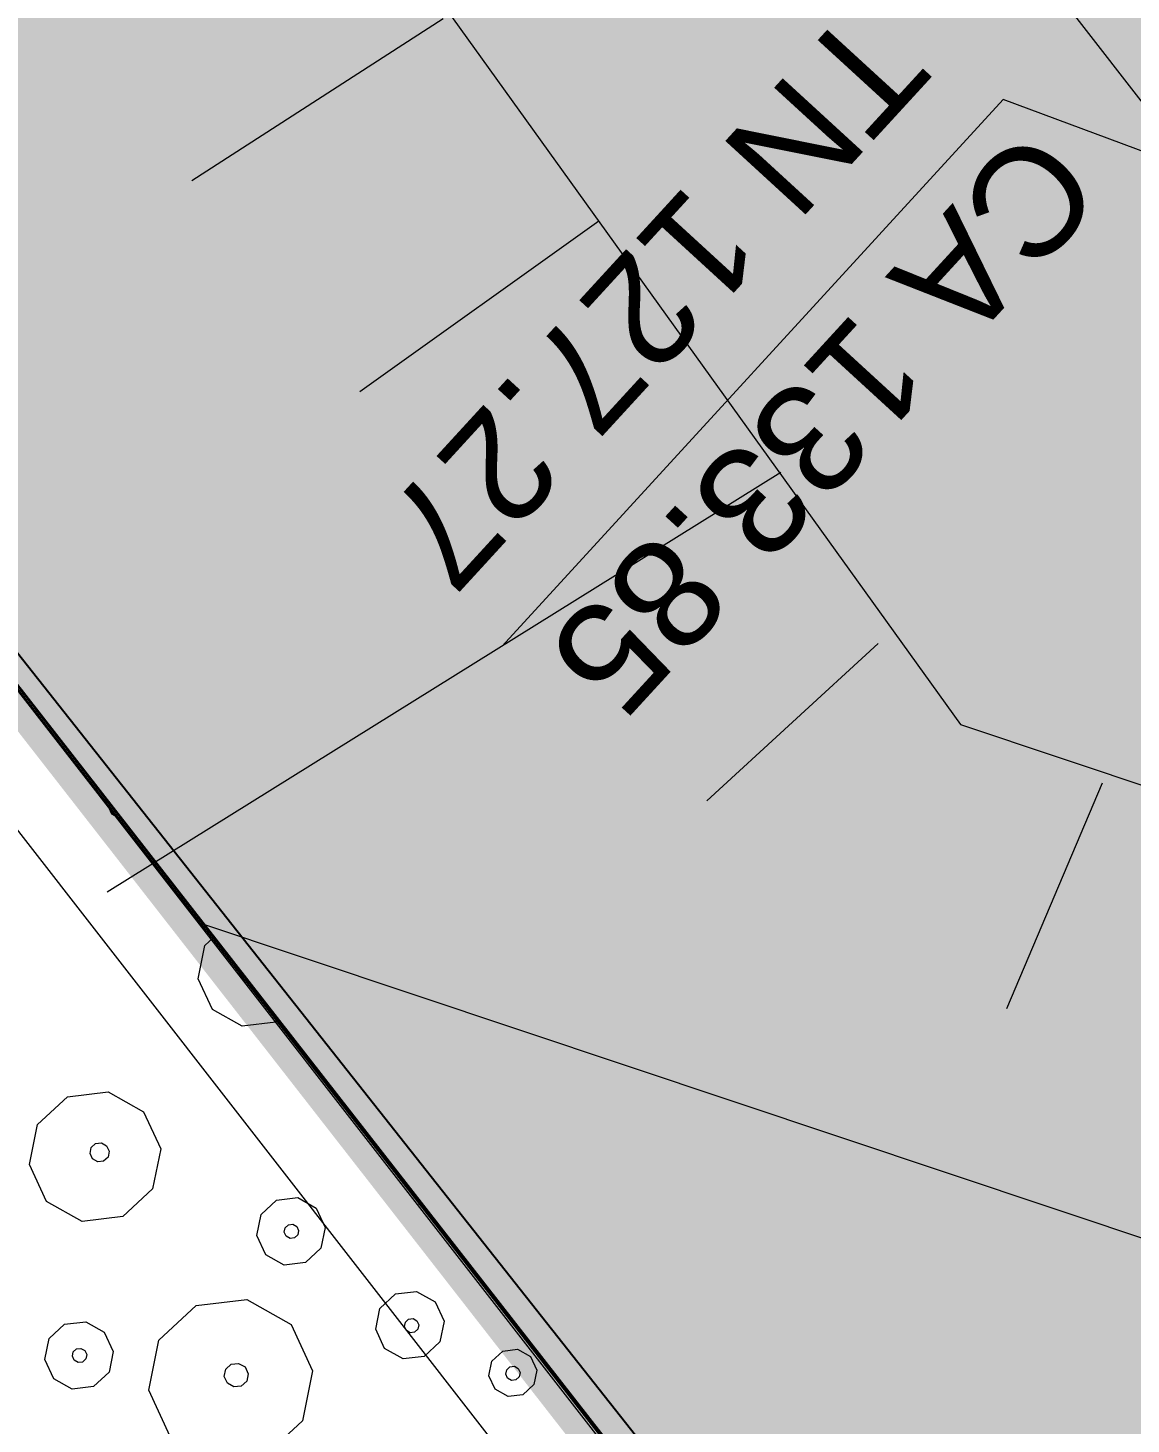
# Model space of a CAD drawing. Header units: metres. Extents: x -2858 to 512, y -1995 to 1252.
# Drawn here: x -538.44 to -535.872, y 381.156 to 384.406 of the extents above; entities that cross this region are included whole.
import ezdxf
from ezdxf.enums import TextEntityAlignment as Align
from ezdxf.lldxf.tags import DXFTag

# ---------------------------------------------------------------- set-up
doc = ezdxf.new("R2010")
doc.units = ezdxf.units.M
for name, color, linetype in [('Calque commun', 7, 'Continuous'), ('Calque11', 7, 'Continuous'), ('Calque17', 7, 'Continuous'), ('Textes', 7, 'Continuous')]:
    doc.layers.add(name, color=color, linetype=linetype)
doc.styles.add('Arial18', font='arial.ttf', dxfattribs={"height": 0.309252})
tags = doc.linetypes.add('DASHDOT2', pattern=[0.5, 0.25, -0.125, 0, -0.125]).pattern_tags.tags
tags[10:11] = [DXFTag(74, 4), DXFTag(75, 0), DXFTag(340, '0'), DXFTag(46, 1.0), DXFTag(50, 0.0), DXFTag(44, 0.0), DXFTag(45, 0.0)]
tags[8:9] = [DXFTag(74, 4), DXFTag(75, 0), DXFTag(340, '0'), DXFTag(46, 1.0), DXFTag(50, 0.0), DXFTag(44, 0.0), DXFTag(45, 0.0)]
tags[6:7] = [DXFTag(74, 4), DXFTag(75, 0), DXFTag(340, '0'), DXFTag(46, 1.0), DXFTag(50, 0.0), DXFTag(44, 0.0), DXFTag(45, 0.0)]
tags[4:5] = [DXFTag(74, 4), DXFTag(75, 0), DXFTag(340, '0'), DXFTag(46, 1.0), DXFTag(50, 0.0), DXFTag(44, 0.0), DXFTag(45, 0.0)]
tags = doc.linetypes.add('HIDDEN', pattern=[0.375, 0.25, -0.125]).pattern_tags.tags
tags[6:7] = [DXFTag(74, 4), DXFTag(75, 0), DXFTag(340, '0'), DXFTag(46, 1.0), DXFTag(50, 0.0), DXFTag(44, 0.0), DXFTag(45, 0.0)]
tags[4:5] = [DXFTag(74, 4), DXFTag(75, 0), DXFTag(340, '0'), DXFTag(46, 1.0), DXFTag(50, 0.0), DXFTag(44, 0.0), DXFTag(45, 0.0)]
tags = doc.linetypes.add('HIDDENX2', pattern=[0.75, 0.5, -0.25]).pattern_tags.tags
tags[6:7] = [DXFTag(74, 4), DXFTag(75, 0), DXFTag(340, '0'), DXFTag(46, 1.0), DXFTag(50, 0.0), DXFTag(44, 0.0), DXFTag(45, 0.0)]
tags[4:5] = [DXFTag(74, 4), DXFTag(75, 0), DXFTag(340, '0'), DXFTag(46, 1.0), DXFTag(50, 0.0), DXFTag(44, 0.0), DXFTag(45, 0.0)]

# ---------------------------------------------------------------- blocks, each defined once
blk = doc.blocks.new('geometrebondepartleger')
at = {"layer": 'Calque commun', "color": 3, "linetype": 'HIDDEN', "lineweight": 18}
blk.add_line((127.6994, 67.7265), (142.0277, 145.8978), dxfattribs=at)
at = {"layer": 'Calque commun', "color": 10, "linetype": 'DASHDOT2', "lineweight": 18, "flags": 128}
blk.add_lwpolyline([(45.2867, 98.0868), (42.9361, 93.8756), (22.4919, 69.3549), (46.896, 54.8213), (60.0219, 76.4824), (130.1549, 64.2531), (145.3143, 148.376), (109.3485, 154.881), (91.263, 130.1164), (87.3779, 124.8321), (86.3313, 123.2789), (83.8109, 118.8118), (74.9183, 102.5858), (72.6157, 98.3586), (63.0649, 85.9136), (45.1583, 97.9611)], close=True, dxfattribs=at)
at = {"layer": 'Calque11', "color": 7, "linetype": 'Continuous', "lineweight": 9}
blk.add_polyline3d([(125.0277, 35.9078, 79), (133.3383, 81.851, 79), (145.3136, 148.3761, 79)], dxfattribs=at)
at = {"layer": 'Calque17', "color": 1, "linetype": 'Continuous', "lineweight": 9}
for points in [[(125.174, 36.6886, 79), (126.5286, 44.1348, 79), (125.0378, 35.9435, 79), (126.4161, 43.4883, 79), (128.681, 56.0642, 79), (129.9759, 63.1341, 79), (132.1933, 75.6042, 79), (133.3383, 81.851, 79), (135.2222, 92.3412, 79), (136.4776, 99.3268, 79), (138.1727, 108.7115, 79), (140.4846, 121.4626, 79), (141.0933, 124.9318, 79)], [(125.3707, 36.6528, 79), (126.7254, 44.0992, 79), (125.2346, 35.9078, 79), (126.6129, 43.4526, 79), (128.8778, 56.0285, 79), (130.1727, 63.0986, 79), (132.3901, 75.5687, 79), (133.5351, 81.8153, 79), (135.4191, 92.3058, 79), (136.6745, 99.2914, 79), (138.3695, 108.676, 79), (140.6815, 121.4274, 79), (141.2903, 124.8972, 79)]]:
    blk.add_polyline3d(points, dxfattribs=at)
blk = doc.blocks.new('pattern')
at = {"layer": 'Calque commun', "color": 54, "linetype": 'Continuous', "lineweight": 9}
for p, q in [((68.7622, 101.8162), (68.792, 101.8338)), ((68.792, 101.8338), (68.8265, 101.8305)), ((68.8265, 101.8305), (68.8524, 101.8076)), ((68.7485, 101.7844), (68.7622, 101.8162)), ((68.792, 101.7912), (68.801, 101.7965)), ((68.801, 101.7965), (68.8113, 101.7955)), ((68.8524, 101.8076), (68.86, 101.7738)), ((68.756, 101.7506), (68.7485, 101.7844)), ((68.7879, 101.7817), (68.792, 101.7912)), ((68.7902, 101.7715), (68.7879, 101.7817)), ((68.7979, 101.7647), (68.7902, 101.7715)), ((68.8083, 101.7637), (68.7979, 101.7647)), ((68.8172, 101.7689), (68.8083, 101.7637)), ((68.8113, 101.7955), (68.8191, 101.7886)), ((68.8214, 101.7785), (68.8172, 101.7689)), ((68.8191, 101.7886), (68.8214, 101.7785)), ((68.86, 101.7738), (68.8462, 101.742)), ((68.7819, 101.7277), (68.756, 101.7506)), ((68.8462, 101.742), (68.8164, 101.7244)), ((68.8164, 101.7244), (68.7819, 101.7277)), ((68.8212, 101.5795), (68.8638, 101.6046)), ((68.8638, 101.6046), (68.913, 101.5999)), ((68.8016, 101.5341), (68.8212, 101.5795)), ((68.913, 101.5999), (68.9501, 101.5672)), ((68.8625, 101.5319), (68.8666, 101.5415)), ((68.8666, 101.5415), (68.8755, 101.5467)), ((68.8755, 101.5467), (68.8859, 101.5457)), ((68.8859, 101.5457), (68.8937, 101.5389)), ((68.8937, 101.5389), (68.8959, 101.5287)), ((68.9501, 101.5672), (68.9608, 101.5189)), ((68.8123, 101.4859), (68.8016, 101.5341)), ((68.8647, 101.5218), (68.8625, 101.5319)), ((68.8725, 101.5149), (68.8647, 101.5218)), ((68.8828, 101.5139), (68.8725, 101.5149)), ((68.8918, 101.5192), (68.8828, 101.5139)), ((68.8959, 101.5287), (68.8918, 101.5192)), ((68.9608, 101.5189), (68.9412, 101.4736)), ((68.8494, 101.4531), (68.8123, 101.4859)), ((68.9412, 101.4736), (68.8986, 101.4484)), ((69.1116, 101.4287), (69.2138, 101.489)), ((69.2138, 101.489), (69.3319, 101.4778)), ((68.8986, 101.4484), (68.8494, 101.4531)), ((69.0644, 101.3198), (69.1116, 101.4287)), ((68.6576, 101.3563), (68.6495, 101.3376)), ((68.6549, 101.368), (68.6576, 101.3563)), ((69.0902, 101.204), (69.0644, 101.3198)), ((69.2097, 101.3056), (69.2166, 101.3215)), ((69.2166, 101.3215), (69.2315, 101.3303)), ((69.2315, 101.3303), (69.2487, 101.3286)), ((69.2487, 101.3286), (69.2617, 101.3172)), ((69.2617, 101.3172), (69.2654, 101.3003)), ((69.2135, 101.2887), (69.2097, 101.3056)), ((69.2264, 101.2773), (69.2135, 101.2887)), ((69.2437, 101.2756), (69.2264, 101.2773)), ((69.2586, 101.2844), (69.2437, 101.2756)), ((69.2654, 101.3003), (69.2586, 101.2844)), ((69.4467, 101.2834), (69.3995, 101.1745)), ((68.8432, 101.2276), (68.8857, 101.2528)), ((68.8857, 101.2528), (68.935, 101.2481)), ((68.935, 101.2481), (68.972, 101.2154)), ((68.8235, 101.1823), (68.8432, 101.2276)), ((68.972, 101.2154), (68.9828, 101.1671)), ((68.8342, 101.134), (68.8235, 101.1823)), ((68.8857, 101.1772), (68.8898, 101.1867)), ((68.8898, 101.1867), (68.8988, 101.192)), ((68.8988, 101.192), (68.9091, 101.191)), ((68.9091, 101.191), (68.9169, 101.1841)), ((68.9169, 101.1841), (68.9191, 101.174)), ((69.1792, 101.1255), (69.0902, 101.204)), ((68.8879, 101.167), (68.8857, 101.1772)), ((68.8957, 101.1601), (68.8879, 101.167)), ((68.9061, 101.1592), (68.8957, 101.1601)), ((68.915, 101.1644), (68.9061, 101.1592)), ((68.9191, 101.174), (68.915, 101.1644)), ((68.9828, 101.1671), (68.9631, 101.1217)), ((69.3995, 101.1745), (69.2973, 101.1142)), ((68.8713, 101.1013), (68.8342, 101.134)), ((68.9631, 101.1217), (68.9205, 101.0966)), ((69.2973, 101.1142), (69.1792, 101.1255)), ((68.9205, 101.0966), (68.8713, 101.1013)), ((69.3678, 101.0073), (69.3875, 101.0527)), ((69.3875, 101.0527), (69.43, 101.0778)), ((69.43, 101.0778), (69.4793, 101.0731)), ((69.4793, 101.0731), (69.5163, 101.0404)), ((69.4341, 101.0117), (69.4431, 101.017)), ((69.4431, 101.017), (69.4534, 101.016)), ((69.4534, 101.016), (69.4612, 101.0091)), ((69.5163, 101.0404), (69.5271, 100.9921)), ((69.3785, 100.959), (69.3678, 101.0073)), ((69.43, 101.0022), (69.4341, 101.0117)), ((69.4323, 100.9921), (69.43, 101.0022)), ((69.44, 100.9852), (69.4323, 100.9921)), ((69.4504, 100.9842), (69.44, 100.9852)), ((69.4593, 100.9895), (69.4504, 100.9842)), ((69.4634, 100.999), (69.4593, 100.9895)), ((69.4612, 101.0091), (69.4634, 100.999)), ((69.5271, 100.9921), (69.5074, 100.9468)), ((69.4156, 100.9263), (69.3785, 100.959)), ((69.4648, 100.9216), (69.4156, 100.9263)), ((69.5074, 100.9468), (69.4648, 100.9216)), ((68.9625, 100.8207), (69.0443, 100.8689)), ((69.0443, 100.8689), (69.1388, 100.8599)), ((69.1388, 100.8599), (69.2099, 100.7971)), ((68.5569, 100.8244), (68.5638, 100.8238)), ((68.5638, 100.8238), (68.6231, 100.7714)), ((68.9248, 100.7336), (68.9625, 100.8207)), ((69.2099, 100.7971), (69.2306, 100.7045)), ((68.6231, 100.7714), (68.6403, 100.6942)), ((68.9454, 100.6409), (68.9248, 100.7336)), ((69.041, 100.7222), (69.0465, 100.7349)), ((69.0465, 100.7349), (69.0584, 100.742)), ((69.0584, 100.742), (69.0722, 100.7406)), ((69.0722, 100.7406), (69.0826, 100.7315)), ((69.0826, 100.7315), (69.0856, 100.718)), ((68.5416, 100.6973), (68.5347, 100.6814)), ((68.5372, 100.7148), (68.5378, 100.7142)), ((68.5378, 100.7142), (68.5416, 100.6973)), ((68.6403, 100.6942), (68.6088, 100.6216)), ((69.044, 100.7087), (69.041, 100.7222)), ((69.0544, 100.6995), (69.044, 100.7087)), ((69.0682, 100.6982), (69.0544, 100.6995)), ((69.0801, 100.7053), (69.0682, 100.6982)), ((69.0856, 100.718), (69.0801, 100.7053)), ((69.2306, 100.7045), (69.1928, 100.6174)), ((68.5347, 100.6814), (68.5307, 100.6791)), ((69.0166, 100.5781), (68.9454, 100.6409)), ((68.6088, 100.6216), (68.5407, 100.5814)), ((69.1928, 100.6174), (69.1111, 100.5691)), ((68.5407, 100.5814), (68.5136, 100.584)), ((69.1111, 100.5691), (69.0166, 100.5781)), ((68.4518, 100.2413), (68.4574, 100.2162)), ((68.4574, 100.2162), (68.4436, 100.1844)), ((68.4436, 100.1844), (68.4413, 100.183))]:
    blk.add_line(p, q, dxfattribs=at)
at = {"layer": 'Calque commun', "color": 7, "linetype": 'Continuous', "lineweight": 9}
mesh = blk.add_polyface(dxfattribs=at)
corners = [(70.8497, 113.5412), (53.8349, 19.1692), (74.7282, 106.3237), (76.0435, 113.5984), (74.769, 106.1763), (58.8077, 18.2701), (114.1703, 105.207), (114.1703, 98.5387)]
mesh.append_faces([[corners[k] for k in face] for face in [(3, 4, 6)]], dxfattribs={"vtx0": -1, "vtx1": -1, "color": 7})
mesh.append_faces([[corners[k] for k in face] for face in [(3, 2, 4)]], dxfattribs={"vtx0": -1, "vtx2": -1, "color": 7})
mesh.append_faces([[corners[k] for k in face] for face in [(5, 2, 1)]], dxfattribs={"vtx1": -1, "color": 7})
mesh.append_faces([[corners[k] for k in face] for face in [(0, 1, 2), (3, 0, 2)]], dxfattribs={"vtx1": -1, "vtx2": -1, "color": 7})
mesh.append_faces([[corners[k] for k in face] for face in [(4, 7, 6)]], dxfattribs={"vtx2": -1, "color": 7})

msp = doc.modelspace()

# ---------------------------------------------------------------- hatches: boundary and pattern name
at = {"layer": 'Calque commun', "linetype": 'Continuous', "lineweight": 9}
msp.add_hatch(color=61, dxfattribs=at).paths.add_polyline_path([(-531.0065, 373.1997), (-529.3614, 374.4526), (-530.3209, 375.7191), (-529.565, 376.269), (-535.2292, 383.8021), (-530.0175, 387.8811), (-528.8885, 386.3671), (-522.8363, 390.9321), (-526.7274, 395.9363), (-538.1145, 387.085), (-538.2318, 387.2151), (-534.7643, 389.9523), (-536.5669, 392.3063), (-540.0713, 389.5888), (-545.8649, 397.0645), (-540.6483, 401.162), (-544.6174, 406.4343), (-552.3184, 400.5496)])

# ---------------------------------------------------------------- linework, layer by layer
at = {"layer": 'Calque commun', "color": 160, "linetype": 'ByBlock', "lineweight": -2}
msp.add_line((-530.8602, 373.3321), (-540.4833, 385.5041), dxfattribs=at)
at = {"layer": 'Calque commun', "color": 7, "linetype": 'Continuous', "lineweight": 9}
for p, q in [((-537.9528, 385.128), (-536.2691, 382.7847)), ((-537.4729, 384.4278), (-538.058, 384.0506)), ((-536.1697, 384.2395), (-537.3356, 382.9674)), ((-535.3053, 383.9175), (-536.1697, 384.2395)), ((-537.1109, 383.9563), (-537.6673, 383.5595)), ((-536.6874, 383.3712), (-538.255, 382.3947)), ((-536.4604, 382.9736), (-536.8596, 382.6067)), ((-536.2691, 382.7847), (-533.6944, 381.9232)), ((-535.939, 382.6482), (-536.1617, 382.1232)), ((-532.7005, 380.5362), (-538.0445, 382.3242))]:
    msp.add_line(p, q, dxfattribs=at)
at = {"layer": 'Calque commun', "color": 3, "linetype": 'HIDDENX2', "lineweight": 18, "extrusion": (0, 0, -1)}
msp.add_arc((494.5277, 544.1418), 162.6468, 258.823451, 321.396966, dxfattribs=at)
msp.add_arc((494.5277, 544.1418), 162.6468, 258.823451, 321.396966, dxfattribs=at)
msp.add_arc((494.5277, 544.1418), 162.6468, 258.823451, 321.396966, dxfattribs=at)

# ---------------------------------------------------------------- block references
at = {"layer": 'Calque commun', "color": 0, "linetype": 'ByBlock', "lineweight": -2, "rotation": 228.1617603435354}
for name, p in [('geometrebondepartleger', (-528.8356, 560.3039)), ('pattern', (-567.2453, 500.4263))]:
    msp.add_blockref(name, p, dxfattribs=at)

# ---------------------------------------------------------------- texts
at = {"layer": 'Textes', "color": 5, "linetype": 'ByBlock', "lineweight": -2, "style": 'Arial18'}
for s, p in [('TN 127.27', (-536.5732, 384.5211)), ('CA 133.85', (-536.1697, 384.2395))]:
    msp.add_text(s, height=0.25335, rotation=227.4939, dxfattribs=at).set_placement(p, align=Align.BOTTOM_LEFT)

doc.saveas('drawing.dxf')
